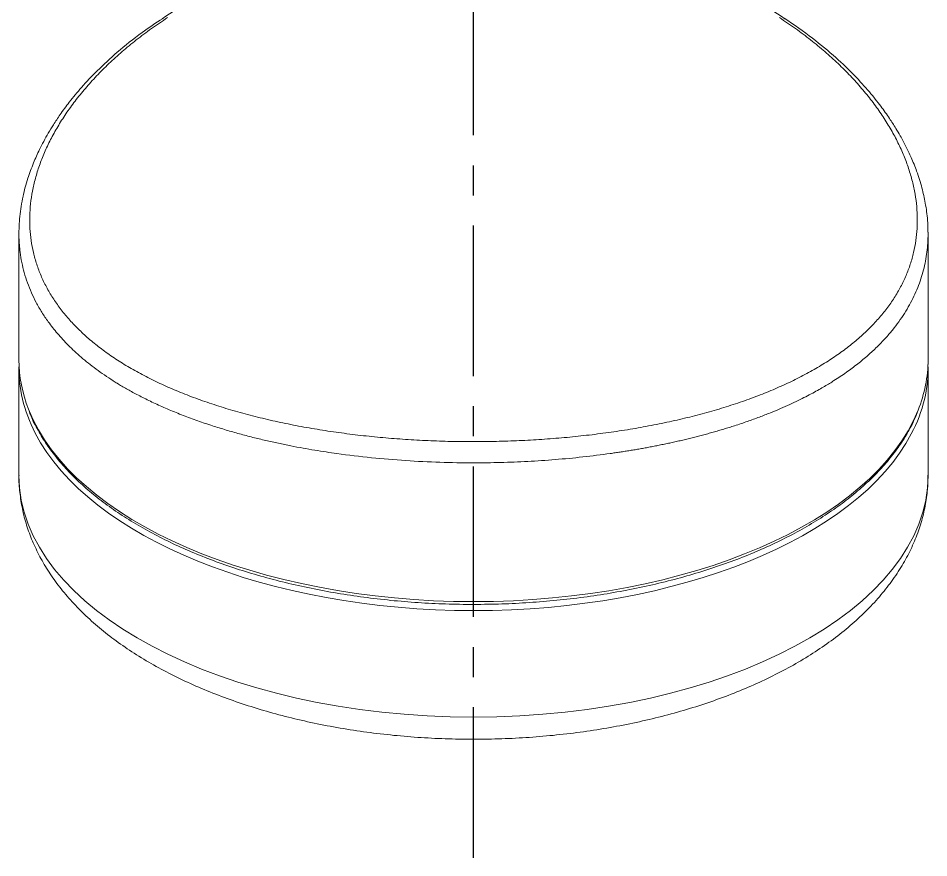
# Model space of a CAD drawing. Header units: millimetres. Extents: x 24023 to 24864, y 1163 to 1757.
# Drawn here: x 24445 to 24521.8, y 1372.9 to 1443.7 of the extents above; entities that cross this region are included whole.
import ezdxf

# ---------------------------------------------------------------- set-up
doc = ezdxf.new("R2010")
doc.units = ezdxf.units.MM
doc.linetypes.add('CENTERX2', pattern=[20.32, 12.7, -2.54, 2.54, -2.54])
doc.layers.add('CENTER', color=1, linetype='CENTERX2')

msp = doc.modelspace()

# ---------------------------------------------------------------- linework, layer by layer
at = {"linetype": 'Continuous', "lineweight": 18}
for p, q in [((24445.041, 1425.558), (24445.041, 1414.885)), ((24521.741, 1417.849), (24521.741, 1425.561)), ((24521.741, 1414.885), (24521.741, 1417.849)), ((24445.041, 1414.123), (24445.041, 1405.145)), ((24521.741, 1405.145), (24521.741, 1414.123))]:
    msp.add_line(p, q, dxfattribs=at)
for centre, major_axis, start_param, end_param in [((24483.391, 1414.123), (-38.35, 0), 6.264532, 6.551546), ((24483.391, 1414.885), (38.35, 0), 3.141593, 3.347367), ((24483.391, 1414.123), (-38.35, 0), 2.869599, 3.160246), ((24483.391, 1414.885), (38.35, 0), 6.073484, 6.283185)]:
    msp.add_ellipse(centre, major_axis=major_axis, ratio=0.531694, start_param=start_param, end_param=end_param, dxfattribs=at)
at = {"linetype": 'Continuous', "lineweight": 13}
for centre, major_axis, start_param, end_param in [((24483.391, 1414.885), (38.35, 0), 3.347367, 4.712389), ((24483.391, 1414.885), (38.35, 0), 4.712389, 6.073484), ((24483.391, 1414.123), (-38.35, 0), 0.268361, 1.570796), ((24483.391, 1414.123), (-38.35, 0), 1.570796, 2.869599), ((24483.391, 1405.145), (38.35, 0), 3.141593, 4.712389), ((24483.391, 1405.145), (38.35, 0), 4.712389, 6.283185)]:
    msp.add_ellipse(centre, major_axis=major_axis, ratio=0.531694, start_param=start_param, end_param=end_param, dxfattribs=at)
at = {"linetype": 'Continuous', "lineweight": 18}
for points, knots in [([(24465.422, 1449.783), (24464.902, 1449.323), (24463.773, 1448.378), (24461.807, 1446.88), (24459.589, 1445.312), (24457.966, 1444.23), (24457.116, 1443.678)], [0, 0, 0, 0, 0.249501, 0.499297, 0.749465, 1, 1, 1, 1]), ([(24509.666, 1443.678), (24508.822, 1444.227), (24507.208, 1445.302), (24505.001, 1446.862), (24503.043, 1448.352), (24501.917, 1449.293), (24501.398, 1449.75)], [0, 0, 0, 0, 0.250532, 0.500702, 0.750502, 1, 1, 1, 1]), ([(24457.199, 1443.701), (24456.585, 1443.316), (24455.227, 1442.405), (24453.38, 1440.922), (24451.693, 1439.366), (24450.362, 1437.952), (24449.332, 1436.709), (24448.554, 1435.654), (24447.973, 1434.78), (24447.515, 1434.028), (24447.127, 1433.333), (24446.7, 1432.498), (24446.233, 1431.454), (24445.751, 1430.134), (24445.346, 1428.631), (24445.085, 1427.017), (24445.037, 1425.894), (24445.045, 1425.341)], [0, 0, 0, 0, 0.078617, 0.180455, 0.270995, 0.35021, 0.418077, 0.474576, 0.519685, 0.55654, 0.59237, 0.627463, 0.68502, 0.751115, 0.828925, 0.916063, 1, 1, 1, 1]), ([(24521.719, 1425.672), (24521.726, 1426.004), (24521.71, 1426.816), (24521.538, 1428.063), (24521.231, 1429.448), (24520.828, 1430.729), (24520.36, 1431.896), (24519.96, 1432.741), (24519.645, 1433.348), (24519.364, 1433.858), (24518.989, 1434.494), (24518.453, 1435.328), (24517.721, 1436.356), (24516.753, 1437.567), (24515.504, 1438.946), (24513.923, 1440.468), (24511.958, 1442.1), (24510.442, 1443.173), (24509.606, 1443.718)], [0, 0, 0, 0, 0.051965, 0.12677, 0.192301, 0.265407, 0.325506, 0.374044, 0.397628, 0.420848, 0.454516, 0.499289, 0.55515, 0.62208, 0.700056, 0.789054, 0.889045, 1, 1, 1, 1]), ([(24445.046, 1425.199), (24445.044, 1425.303), (24445.042, 1425.422), (24445.041, 1425.541), (24445.041, 1425.556)], [0, 0, 0, 0, 0.875489, 1, 1, 1, 1]), ([(24445.89, 1410.592), (24445.94, 1410.449), (24446.146, 1409.893), (24446.634, 1408.942), (24447.366, 1407.746), (24448.241, 1406.577), (24449.244, 1405.439), (24450.375, 1404.336), (24451.63, 1403.273), (24453.003, 1402.254), (24454.489, 1401.283), (24456.081, 1400.362), (24457.775, 1399.497), (24459.563, 1398.689), (24461.439, 1397.941), (24463.396, 1397.257), (24465.426, 1396.637), (24467.522, 1396.086), (24469.677, 1395.604), (24471.881, 1395.193), (24474.129, 1394.855), (24476.41, 1394.59), (24478.717, 1394.401), (24481.047, 1394.286), (24482.607, 1394.26), (24483.391, 1394.26)], [0, 0, 0, 0, 0.015352, 0.059648, 0.104078, 0.148633, 0.193294, 0.238037, 0.282836, 0.32767, 0.372521, 0.417375, 0.462225, 0.507066, 0.551895, 0.596712, 0.641517, 0.68631, 0.731094, 0.775868, 0.820634, 0.865395, 0.91015, 0.954903, 1, 1, 1, 1]), ([(24483.391, 1394.26), (24483.801, 1394.26), (24484.987, 1394.27), (24486.949, 1394.336), (24489.265, 1394.49), (24491.56, 1394.718), (24493.824, 1395.021), (24496.05, 1395.397), (24498.229, 1395.845), (24500.354, 1396.363), (24502.417, 1396.95), (24504.41, 1397.603), (24506.325, 1398.32), (24508.156, 1399.099), (24509.896, 1399.938), (24511.539, 1400.832), (24513.078, 1401.78), (24514.507, 1402.777), (24515.821, 1403.822), (24517.015, 1404.909), (24518.084, 1406.034), (24519.023, 1407.195), (24519.827, 1408.385), (24520.443, 1409.492), (24520.747, 1410.207), (24520.863, 1410.511)], [0, 0, 0, 0, 0.023632, 0.068508, 0.113391, 0.158276, 0.203166, 0.248062, 0.292965, 0.337877, 0.3828, 0.427734, 0.472682, 0.517643, 0.56262, 0.607611, 0.652616, 0.697631, 0.74265, 0.787661, 0.832649, 0.877593, 0.922468, 0.967247, 1, 1, 1, 1]), ([(24445.051, 1405.136), (24445.047, 1405.063), (24445.028, 1404.525), (24445.122, 1403.521), (24445.347, 1402.139), (24445.724, 1400.774), (24446.234, 1399.43), (24446.883, 1398.109), (24447.668, 1396.815), (24448.589, 1395.551), (24449.647, 1394.322), (24450.837, 1393.133), (24452.155, 1391.991), (24453.596, 1390.902), (24455.152, 1389.87), (24456.815, 1388.9), (24458.576, 1387.996), (24460.426, 1387.16), (24462.359, 1386.395), (24464.365, 1385.702), (24466.438, 1385.082), (24468.569, 1384.537), (24470.752, 1384.067), (24472.978, 1383.674), (24475.24, 1383.358), (24477.53, 1383.12), (24479.84, 1382.96), (24481.798, 1382.892), (24482.982, 1382.881), (24483.391, 1382.881)], [0, 0, 0, 0, 0.005657, 0.041539, 0.077399, 0.113407, 0.149738, 0.18654, 0.223918, 0.261922, 0.300545, 0.339725, 0.379357, 0.419318, 0.459489, 0.499764, 0.540057, 0.580311, 0.620497, 0.660604, 0.700627, 0.740571, 0.780442, 0.820248, 0.860001, 0.899712, 0.939391, 0.97905, 1, 1, 1, 1]), ([(24483.391, 1382.881), (24483.803, 1382.881), (24484.989, 1382.892), (24486.947, 1382.961), (24489.256, 1383.12), (24491.545, 1383.358), (24493.806, 1383.674), (24496.03, 1384.067), (24498.21, 1384.536), (24500.34, 1385.08), (24502.411, 1385.699), (24504.416, 1386.392), (24506.348, 1387.157), (24508.201, 1387.993), (24509.967, 1388.899), (24511.639, 1389.875), (24513.21, 1390.918), (24514.67, 1392.025), (24516.013, 1393.194), (24517.229, 1394.42), (24518.311, 1395.697), (24519.251, 1397.017), (24520.044, 1398.372), (24520.687, 1399.753), (24521.179, 1401.15), (24521.52, 1402.557), (24521.708, 1403.894), (24521.737, 1404.759), (24521.732, 1405.154)], [0, 0, 0, 0, 0.021032, 0.060664, 0.100311, 0.139982, 0.179687, 0.219439, 0.25925, 0.299132, 0.339096, 0.379153, 0.419311, 0.459577, 0.499947, 0.540412, 0.580947, 0.621493, 0.66196, 0.702237, 0.742188, 0.78167, 0.82056, 0.85878, 0.896315, 0.933222, 0.969616, 1, 1, 1, 1])]:
    msp.add_open_spline(points, degree=3, knots=knots, dxfattribs=at)
for points in [[(24509.199, 1443.765), (24509.665, 1443.463), (24510.57, 1442.848), (24511.85, 1441.889), (24513.05, 1440.902), (24514.168, 1439.889), (24515.201, 1438.854), (24516.15, 1437.802), (24517.013, 1436.736), (24517.791, 1435.657), (24518.482, 1434.57), (24519.084, 1433.481), (24519.598, 1432.392), (24520.024, 1431.305), (24520.361, 1430.223), (24520.611, 1429.148), (24520.772, 1428.082), (24520.846, 1427.027), (24520.831, 1425.985), (24520.728, 1424.96), (24520.538, 1423.953), (24520.261, 1422.966), (24519.896, 1421.999), (24519.445, 1421.054), (24518.905, 1420.129), (24518.279, 1419.23), (24517.568, 1418.359), (24516.772, 1417.514), (24515.89, 1416.698), (24514.924, 1415.911), (24513.874, 1415.153), (24512.739, 1414.426), (24511.521, 1413.73), (24510.223, 1413.069), (24508.85, 1412.444), (24507.405, 1411.857), (24505.892, 1411.308), (24504.316, 1410.8), (24502.684, 1410.333), (24501.002, 1409.908), (24499.273, 1409.525), (24497.503, 1409.184), (24495.696, 1408.886), (24493.858, 1408.63), (24491.994, 1408.417), (24490.108, 1408.246), (24488.205, 1408.118), (24486.289, 1408.032), (24484.366, 1407.99), (24482.441, 1407.989), (24480.519, 1408.032), (24478.601, 1408.117), (24476.697, 1408.244), (24474.811, 1408.414), (24472.946, 1408.627), (24471.107, 1408.882), (24469.3, 1409.18), (24467.529, 1409.521), (24465.801, 1409.903), (24464.118, 1410.328), (24462.485, 1410.794), (24460.909, 1411.302), (24459.394, 1411.851), (24457.947, 1412.438), (24456.572, 1413.063), (24455.274, 1413.724), (24454.056, 1414.418), (24452.923, 1415.143), (24451.873, 1415.9), (24450.906, 1416.687), (24450.023, 1417.503), (24449.225, 1418.347), (24448.513, 1419.219), (24447.886, 1420.117), (24447.345, 1421.041), (24446.892, 1421.986), (24446.526, 1422.953), (24446.248, 1423.941), (24446.056, 1424.947), (24445.953, 1425.971), (24445.937, 1427.012), (24446.009, 1428.066), (24446.169, 1429.132), (24446.418, 1430.209), (24446.755, 1431.294), (24447.181, 1432.383), (24447.695, 1433.473), (24448.297, 1434.563), (24448.987, 1435.649), (24449.765, 1436.73), (24450.63, 1437.798), (24451.579, 1438.852), (24452.613, 1439.887), (24453.731, 1440.9), (24454.93, 1441.888), (24456.212, 1442.847), (24457.118, 1443.463), (24457.584, 1443.765)], [(24521.741, 1425.666), (24521.741, 1425.629), (24521.741, 1425.592), (24521.741, 1425.555)]]:
    msp.add_open_spline(points, degree=3, dxfattribs=at)
at = {"linetype": 'Continuous', "lineweight": 13}
msp.add_open_spline([(24521.741, 1425.555), (24521.741, 1425.545), (24521.741, 1425.275), (24521.724, 1424.749), (24521.626, 1423.727), (24521.385, 1422.465), (24520.898, 1420.977), (24520.206, 1419.517), (24519.456, 1418.332), (24518.742, 1417.398), (24518.131, 1416.689), (24517.443, 1415.975), (24516.67, 1415.259), (24515.81, 1414.543), (24514.857, 1413.831), (24514.049, 1413.29), (24513.424, 1412.9), (24513.004, 1412.648), (24512.532, 1412.376), (24512.004, 1412.085), (24511.417, 1411.777), (24510.769, 1411.454), (24510.056, 1411.118), (24509.276, 1410.77), (24508.424, 1410.415), (24507.498, 1410.053), (24506.495, 1409.689), (24505.642, 1409.403), (24504.976, 1409.192), (24504.526, 1409.053), (24504.075, 1408.919), (24503.625, 1408.79), (24503.176, 1408.664), (24502.727, 1408.543), (24502.278, 1408.426), (24501.831, 1408.313), (24501.385, 1408.204), (24500.94, 1408.098), (24500.497, 1407.997), (24500.055, 1407.899), (24499.615, 1407.805), (24499.177, 1407.715), (24498.741, 1407.628), (24498.307, 1407.544), (24497.876, 1407.464), (24497.448, 1407.387), (24497.022, 1407.313), (24496.598, 1407.243), (24496.178, 1407.175), (24495.761, 1407.111), (24495.346, 1407.049), (24494.305, 1406.9), (24492.627, 1406.691), (24490.301, 1406.47), (24487.983, 1406.316), (24485.685, 1406.226), (24483.212, 1406.193), (24480.541, 1406.236), (24477.657, 1406.378), (24474.75, 1406.622), (24472.517, 1406.891), (24470.936, 1407.122), (24469.982, 1407.274), (24468.994, 1407.445), (24467.976, 1407.637), (24466.928, 1407.852), (24465.854, 1408.091), (24464.757, 1408.356), (24463.64, 1408.65), (24462.507, 1408.973), (24461.541, 1409.273), (24460.746, 1409.535), (24460.122, 1409.751), (24459.506, 1409.974), (24458.898, 1410.205), (24458.299, 1410.442), (24457.7, 1410.69), (24457.111, 1410.945), (24456.54, 1411.205), (24455.999, 1411.462), (24455.488, 1411.716), (24455.005, 1411.965), (24454.551, 1412.209), (24454.124, 1412.448), (24453.722, 1412.682), (24453.346, 1412.908), (24452.598, 1413.374), (24451.545, 1414.094), (24450.287, 1415.094), (24449.205, 1416.097), (24448.284, 1417.094), (24447.55, 1418.028), (24446.964, 1418.902), (24446.491, 1419.723), (24446.087, 1420.556), (24445.75, 1421.398), (24445.479, 1422.249), (24445.274, 1423.106), (24445.113, 1424.086), (24445.058, 1424.787), (24445.046, 1425.199)], degree=3, knots=[0, 0, 0, 0, 0.000445, 0.01174, 0.022935, 0.045483, 0.068391, 0.091663, 0.115302, 0.127381, 0.139918, 0.152914, 0.166368, 0.180282, 0.194655, 0.209487, 0.214506, 0.220086, 0.226227, 0.232931, 0.240196, 0.248022, 0.25641, 0.26536, 0.274871, 0.284943, 0.295578, 0.306774, 0.311342, 0.315868, 0.320353, 0.324795, 0.329195, 0.333553, 0.33787, 0.342144, 0.346376, 0.350566, 0.354714, 0.35882, 0.362884, 0.366907, 0.370887, 0.374825, 0.378721, 0.382575, 0.386387, 0.390157, 0.393885, 0.397571, 0.401215, 0.404817, 0.424959, 0.444796, 0.464329, 0.483559, 0.502488, 0.526192, 0.550371, 0.575025, 0.600156, 0.608227, 0.616683, 0.625523, 0.634748, 0.644359, 0.654354, 0.664734, 0.675499, 0.686649, 0.698184, 0.704661, 0.71116, 0.717679, 0.72422, 0.730782, 0.737365, 0.744215, 0.750835, 0.757224, 0.763382, 0.76931, 0.775008, 0.780475, 0.785712, 0.790719, 0.795495, 0.816132, 0.835867, 0.854699, 0.872629, 0.889659, 0.903213, 0.916648, 0.929962, 0.943158, 0.956235, 0.969194, 0.982036, 1, 1, 1, 1], dxfattribs=at)
at = {"layer": 'CENTER'}
msp.add_line((24483.391, 1372.881), (24483.391, 1536.798), dxfattribs=at)

doc.saveas('drawing.dxf')
